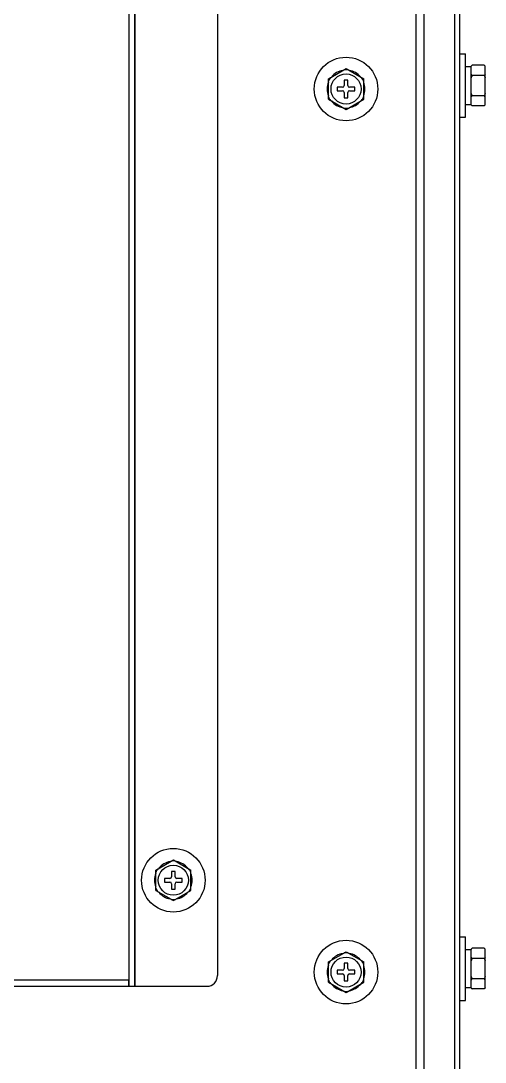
# Model space of a CAD drawing. Extents: x 59521 to 184406, y -1257 to 56672.
# Drawn here: x 89291.4 to 89422.9, y 15017 to 15311.8 of the extents above; entities that cross this region are included whole.
import ezdxf

# ---------------------------------------------------------------- set-up
doc = ezdxf.new("R2010")
doc.units = 0
doc.header["$MEASUREMENT"] = 0
doc.layers.get('0').update_dxf_attribs({"linetype": 'CONTINUOUS'})
for name, color, linetype in [('2401-01144-S-M6-16HWM_0', 7, 'CONTINUOUS'), ('4215-19372_1_0', 7, 'CONTINUOUS'), ('4215-21660_1_0', 7, 'CONTINUOUS'), ('4215-21678_0', 7, 'CONTINUOUS')]:
    doc.layers.add(name, color=color, linetype=linetype)

# ---------------------------------------------------------------- blocks, each defined once
blk = doc.blocks.new('A$C5A9F4CD4')
at = {"layer": '2401-01144-S-M6-16HWM_0', "color": 87, "linetype": 'Continuous'}
for p, q in [((741.9, 1498), (743.5, 1498)), ((743.5, 1480), (743.5, 1498)), ((745.1, 1494.47), (745.37, 1494.74)), ((748.8, 1494.77), (745.4, 1494.77)), ((748.83, 1494.74), (749.1, 1494.47)), ((704.7, 1490.89), (709.7, 1493.77)), ((709.7, 1493.77), (714.7, 1490.89)), ((743.5, 1494.35), (745.1, 1494.35)), ((745.1, 1483.53), (745.1, 1494.47)), ((748.8, 1491.84), (745.4, 1491.84)), ((749.1, 1483.53), (749.1, 1494.47)), ((704.7, 1485.11), (704.7, 1490.89)), ((710.2, 1490.5), (709.2, 1490.5)), ((709.2, 1490.5), (709.2, 1489)), ((710.2, 1489), (710.2, 1490.5)), ((714.7, 1485.11), (714.7, 1490.89)), ((708.7, 1488.5), (707.2, 1488.5)), ((707.2, 1488.5), (707.2, 1487.5)), ((707.2, 1487.5), (708.7, 1487.5)), ((709.2, 1487), (709.2, 1485.5)), ((710.2, 1485.5), (710.2, 1487)), ((712.2, 1488.5), (710.7, 1488.5)), ((710.7, 1487.5), (712.2, 1487.5)), ((712.2, 1487.5), (712.2, 1488.5)), ((748.8, 1486.07), (745.4, 1486.07)), ((704.7, 1485.11), (709.7, 1482.23)), ((709.2, 1485.5), (710.2, 1485.5)), ((709.7, 1482.23), (714.7, 1485.11)), ((743.5, 1483.65), (745.1, 1483.65)), ((745.1, 1483.53), (745.4, 1483.23)), ((748.8, 1483.23), (745.4, 1483.23)), ((749.1, 1483.53), (748.8, 1483.23)), ((741.9, 1480), (743.5, 1480)), ((655.8, 1266.89), (660.8, 1269.77)), ((660.8, 1269.77), (665.8, 1266.89)), ((655.8, 1261.11), (655.8, 1266.89)), ((661.3, 1266.5), (660.3, 1266.5)), ((660.3, 1266.5), (660.3, 1265)), ((661.3, 1265), (661.3, 1266.5)), ((665.8, 1261.11), (665.8, 1266.89)), ((659.8, 1264.5), (658.3, 1264.5)), ((658.3, 1264.5), (658.3, 1263.5)), ((658.3, 1263.5), (659.8, 1263.5)), ((660.3, 1263), (660.3, 1261.5)), ((661.3, 1261.5), (661.3, 1263)), ((663.3, 1264.5), (661.8, 1264.5)), ((661.8, 1263.5), (663.3, 1263.5)), ((663.3, 1263.5), (663.3, 1264.5)), ((655.8, 1261.11), (660.8, 1258.23)), ((660.3, 1261.5), (661.3, 1261.5)), ((660.8, 1258.23), (665.8, 1261.11)), ((741.9, 1248), (743.5, 1248)), ((743.5, 1230), (743.5, 1248)), ((743.5, 1244.35), (745.1, 1244.35)), ((745.1, 1244.47), (745.37, 1244.74)), ((745.1, 1233.53), (745.1, 1244.47)), ((748.8, 1244.77), (745.4, 1244.77)), ((748.83, 1244.74), (749.1, 1244.47)), ((749.1, 1233.53), (749.1, 1244.47)), ((704.7, 1240.89), (709.7, 1243.77)), ((709.7, 1243.77), (714.7, 1240.89)), ((748.8, 1241.84), (745.4, 1241.84)), ((704.7, 1235.11), (704.7, 1240.89)), ((708.7, 1238.5), (707.2, 1238.5)), ((707.2, 1238.5), (707.2, 1237.5)), ((710.2, 1240.5), (709.2, 1240.5)), ((709.2, 1240.5), (709.2, 1239)), ((710.2, 1239), (710.2, 1240.5)), ((712.2, 1238.5), (710.7, 1238.5)), ((712.2, 1237.5), (712.2, 1238.5)), ((714.7, 1235.11), (714.7, 1240.89)), ((707.2, 1237.5), (708.7, 1237.5)), ((709.2, 1237), (709.2, 1235.5)), ((709.2, 1235.5), (710.2, 1235.5)), ((710.2, 1235.5), (710.2, 1237)), ((710.7, 1237.5), (712.2, 1237.5)), ((748.8, 1236.07), (745.4, 1236.07)), ((704.7, 1235.11), (709.7, 1232.23)), ((709.7, 1232.23), (714.7, 1235.11)), ((743.5, 1233.65), (745.1, 1233.65)), ((745.1, 1233.53), (745.4, 1233.23)), ((748.8, 1233.23), (745.4, 1233.23)), ((749.1, 1233.53), (748.8, 1233.23)), ((741.9, 1230), (743.5, 1230))]:
    blk.add_line(p, q, dxfattribs=at)
for centre, radius in [((709.7, 1488), 9), ((709.7, 1488), 4.25), ((660.8, 1264), 9), ((660.8, 1264), 4.25), ((709.7, 1238), 9), ((709.7, 1238), 4.25)]:
    blk.add_circle(centre, radius, dxfattribs=at)
for centre, radius, start, end in [((749.24, 1490.99), 5.38, 135.4348, 135.8756), ((744.96, 1490.99), 5.38, 44.1244, 44.5652), ((709.7, 1488), 5.35, 99.1603, 140.8397), ((709.7, 1488), 5.47, 84.0076, 95.9924), ((709.7, 1488), 5.35, 39.1603, 80.8397), ((747.91, 1492.18), 3.61, 140.8636, 141.2897), ((746.29, 1492.18), 3.61, 38.7103, 39.1364), ((709.7, 1488), 5.35, 159.1603, 200.8397), ((709.7, 1488), 5.47, 144.0076, 155.9924), ((708.7, 1489), 0.5, 270, 0), ((710.7, 1489), 0.5, 180, 270), ((709.7, 1488), 5.47, 24.0076, 35.9924), ((709.7, 1488), 5.35, 339.1603, 20.8397), ((708.7, 1487), 0.5, 0, 90), ((710.7, 1487), 0.5, 90, 180), ((709.7, 1488), 5.47, 204.0076, 215.9924), ((709.7, 1488), 5.35, 219.1603, 260.8397), ((709.7, 1488), 5.35, 279.1603, 320.8397), ((709.7, 1488), 5.47, 324.0076, 335.9924), ((709.7, 1488), 5.47, 264.0076, 275.9924), ((660.8, 1264), 5.35, 99.1603, 140.8397), ((660.8, 1264), 5.47, 84.0076, 95.9924), ((660.8, 1264), 5.35, 39.1603, 80.8397), ((660.8, 1264), 5.35, 159.1603, 200.8397), ((660.8, 1264), 5.47, 144.0076, 155.9924), ((659.8, 1265), 0.5, 270, 0), ((661.8, 1265), 0.5, 180, 270), ((660.8, 1264), 5.47, 24.0076, 35.9924), ((660.8, 1264), 5.35, 339.1603, 20.8397), ((660.8, 1264), 5.47, 204.0076, 215.9924), ((659.8, 1263), 0.5, 0, 90), ((661.8, 1263), 0.5, 90, 180), ((660.8, 1264), 5.47, 324.0076, 335.9924), ((660.8, 1264), 5.35, 219.1603, 260.8397), ((660.8, 1264), 5.35, 279.1603, 320.8397), ((660.8, 1264), 5.47, 264.0076, 275.9924), ((747.91, 1242.18), 3.61, 140.8636, 141.2897), ((749.24, 1240.99), 5.38, 135.4348, 135.8756), ((744.96, 1240.99), 5.38, 44.1244, 44.5652), ((746.29, 1242.18), 3.61, 38.7103, 39.1364), ((709.7, 1238), 5.47, 144.0076, 155.9924), ((709.7, 1238), 5.35, 99.1603, 140.8397), ((709.7, 1238), 5.47, 84.0076, 95.9924), ((709.7, 1238), 5.35, 39.1603, 80.8397), ((709.7, 1238), 5.47, 24.0076, 35.9924), ((709.7, 1238), 5.35, 159.1603, 200.8397), ((708.7, 1239), 0.5, 270, 0), ((710.7, 1239), 0.5, 180, 270), ((709.7, 1238), 5.35, 339.1603, 20.8397), ((709.7, 1238), 5.47, 204.0076, 215.9924), ((708.7, 1237), 0.5, 0, 90), ((710.7, 1237), 0.5, 90, 180), ((709.7, 1238), 5.47, 324.0076, 335.9924), ((709.7, 1238), 5.35, 219.1603, 260.8397), ((709.7, 1238), 5.47, 264.0076, 275.9924), ((709.7, 1238), 5.35, 279.1603, 320.8397)]:
    blk.add_arc(centre, radius, start, end, dxfattribs=at)
for points in [[(745.37, 1494.74), (745.28, 1494.65), (745.2, 1494.56), (745.12, 1494.46)], [(748.83, 1494.74), (748.92, 1494.65), (749, 1494.56), (749.08, 1494.46)], [(745.1, 1492.18), (745.19, 1492.06), (745.29, 1491.95), (745.4, 1491.84)], [(745.4, 1491.84), (745.29, 1491.63), (745.19, 1491.41), (745.1, 1491.18)], [(749.1, 1492.18), (749.01, 1492.06), (748.91, 1491.95), (748.8, 1491.84)], [(748.8, 1491.84), (748.91, 1491.63), (749.01, 1491.41), (749.1, 1491.18)], [(745.1, 1486.73), (745.19, 1486.5), (745.29, 1486.29), (745.4, 1486.07)], [(745.4, 1486.07), (745.29, 1485.97), (745.19, 1485.86), (745.1, 1485.74)], [(749.1, 1486.73), (749.01, 1486.5), (748.91, 1486.29), (748.8, 1486.07)], [(748.8, 1486.07), (748.9, 1485.97), (749.01, 1485.86), (749.1, 1485.74)], [(745.1, 1483.55), (745.19, 1483.45), (745.28, 1483.35), (745.37, 1483.26)], [(749.1, 1483.55), (749.01, 1483.45), (748.92, 1483.35), (748.83, 1483.26)], [(745.37, 1244.74), (745.28, 1244.65), (745.2, 1244.56), (745.12, 1244.46)], [(748.83, 1244.74), (748.92, 1244.65), (749, 1244.56), (749.08, 1244.46)], [(745.1, 1242.18), (745.19, 1242.06), (745.29, 1241.95), (745.4, 1241.84)], [(745.4, 1241.84), (745.29, 1241.63), (745.19, 1241.41), (745.1, 1241.18)], [(749.1, 1242.18), (749.01, 1242.06), (748.91, 1241.95), (748.8, 1241.84)], [(748.8, 1241.84), (748.91, 1241.63), (749.01, 1241.41), (749.1, 1241.18)], [(745.1, 1236.73), (745.19, 1236.5), (745.29, 1236.29), (745.4, 1236.07)], [(745.4, 1236.07), (745.29, 1235.97), (745.19, 1235.86), (745.1, 1235.74)], [(749.1, 1236.73), (749.01, 1236.5), (748.91, 1236.29), (748.8, 1236.07)], [(748.8, 1236.07), (748.9, 1235.97), (749.01, 1235.86), (749.1, 1235.74)], [(745.1, 1233.55), (745.19, 1233.45), (745.28, 1233.35), (745.37, 1233.26)], [(749.1, 1233.55), (749.01, 1233.45), (748.92, 1233.35), (748.83, 1233.26)]]:
    blk.add_open_spline(points, degree=3, dxfattribs=at)
at = {"layer": '4215-19372_1_0', "color": 87, "linetype": 'Continuous'}
for p, q in [((740.5, 1100.5), (740.5, 2112.6)), ((741.9, 1100.5), (741.9, 2112.6))]:
    blk.add_line(p, q, dxfattribs=at)
at = {"layer": '4215-21660_1_0', "color": 87, "linetype": 'Continuous'}
for p, q in [((731.7, 2114), (731.7, 1176)), ((729.5, 2111.8), (729.5, 1176))]:
    blk.add_line(p, q, dxfattribs=at)
at = {"layer": '4215-21678_0', "color": 87, "linetype": 'Continuous'}
for p, q in [((648.3, 1234), (648.3, 2069)), ((649.8, 2069), (649.8, 1234)), ((650, 1234), (650, 2069)), ((673.3, 2066), (673.3, 1237)), ((648.1, 1235.7), (159.5, 1235.7)), ((648.1, 1235.7), (648.1, 1234)), ((137.3, 1234), (670.3, 1234))]:
    blk.add_line(p, q, dxfattribs=at)
blk.add_arc((670.3, 1237), 3, 270, 0, dxfattribs=at)

msp = doc.modelspace()

# ---------------------------------------------------------------- block references
at = {"color": 3}
msp.add_blockref('A$C5A9F4CD4', (88673.783, 13804.528), dxfattribs=at)

doc.saveas('drawing.dxf')
